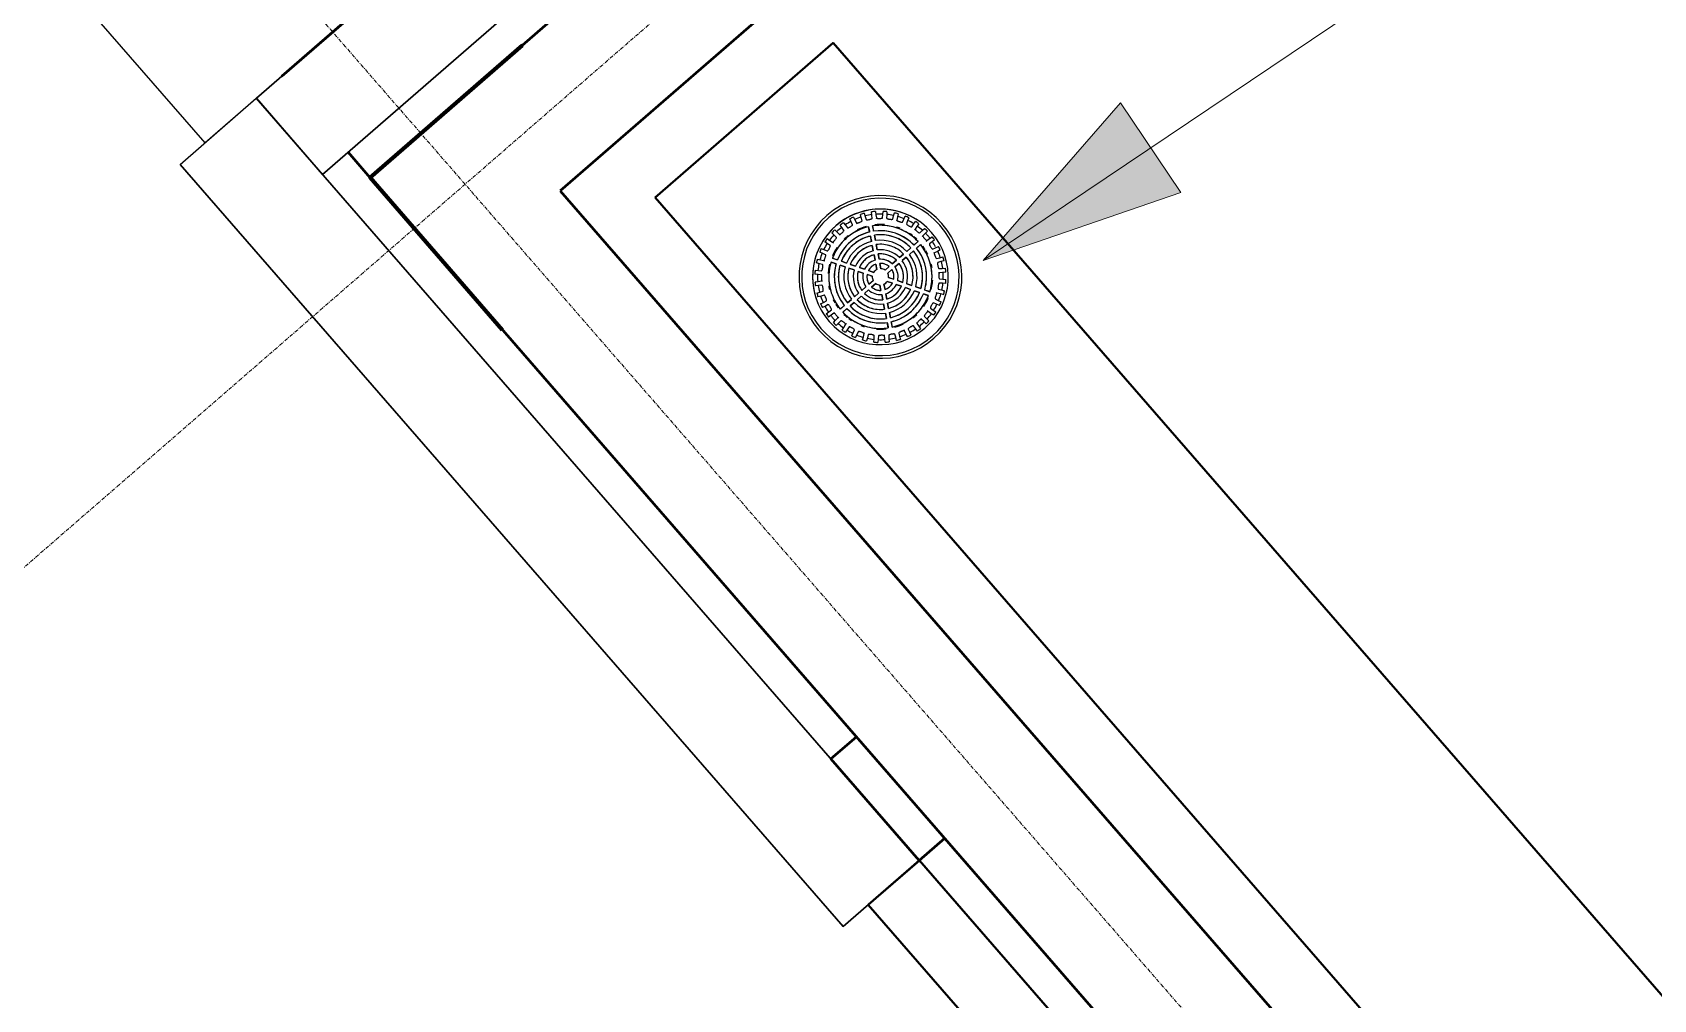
# Model space of a CAD drawing. Header units: millimetres. Extents: x -25371 to 2282244, y -90657 to 147824.
# Drawn here: x 306 to 2713, y -8933 to -7496 of the extents above; entities that cross this region are included whole.
import ezdxf

# ---------------------------------------------------------------- set-up
doc = ezdxf.new("R2010")
doc.units = ezdxf.units.MM
doc.linetypes.add('DPA_Grid _ Level 100', pattern=[10, 5.5, -1.6, 1.3, -1.6])
for name, color, linetype in [('000 - EXISTING_BUILDING_MAIN_COLOR_251', 7, 'Continuous'), ('000 - EXISTING_CANOPY_MAIN_COLOR_251', 7, 'Continuous'), ('000 - EXISTING_PRECAST_MAIN_COLOR_1', 7, 'Continuous')]:
    doc.layers.add(name, color=color, linetype=linetype)
for name, color, linetype, lineweight in [('A-FLOR-E', 7, 'Continuous', 35), ('A-GLAZ-CURT', 7, 'Continuous', 35), ('A-GLAZ-CWMG', 7, 'Continuous', 35), ('G-ANNO-TEXT', 7, 'Continuous', 9), ('P-PIPE', 7, 'Continuous', 35), ('S-COLS-E', 7, 'Continuous', 100), ('S-GRID', 7, 'Continuous', 9), ('WALL-E', 7, 'Continuous', 50)]:
    doc.layers.add(name, color=color, linetype=linetype, lineweight=lineweight)

# ---------------------------------------------------------------- blocks, each defined once
blk = doc.blocks.new('ø100 RD_ - ø100 RD_-V6-2510-01 ROOF LEVEL PLAN')
at = {"layer": '000 - EXISTING_BUILDING_MAIN_COLOR_251', "color": 7}
for p, q in [((-47.7, 73.6), (-46.9, 72.2)), ((-19.7, 85.5), (-19.4, 83.6)), ((-4.5, 87.6), (-4.5, 86)), ((25.7, 83.9), (25.3, 82.7)), ((-70, 52.9), (-68.9, 51.9)), ((-36.8, 57.7), (-40.9, 64.7)), ((-35.6, 67.8), (-31.6, 60.8)), ((-33.8, 52.5), (-29.8, 45.5)), ((-29.8, 45.5), (-33.8, 52.5)), ((-28.6, 55.5), (-24.5, 48.6)), ((-24.5, 48.6), (-28.6, 55.5)), ((24.5, 48.6), (28.6, 55.5)), ((26.1, 51.3), (24.5, 48.6)), ((28.6, 55.5), (26.6, 52.1)), ((33.8, 52.5), (29.8, 45.5)), ((29.8, 45.5), (33.8, 52.5)), ((31.6, 60.8), (35.6, 67.8)), ((40.9, 64.7), (36.8, 57.7)), ((52.9, 70), (51.9, 69)), ((-26.8, 40.3), (-22.7, 33.3)), ((-22.7, 33.3), (-26.8, 40.3)), ((-21.5, 43.3), (-17.5, 36.3)), ((-17.5, 36.3), (-21.5, 43.3)), ((-19.7, 28), (-15.6, 21)), ((-15.6, 21), (-19.7, 28)), ((-14.4, 31.1), (-10.4, 24)), ((-10.4, 24), (-14.4, 31.1)), ((14.4, 31.1), (10.4, 24)), ((10.4, 24), (14.4, 31.1)), ((19.7, 28), (15.6, 21)), ((15.6, 21), (19.7, 28)), ((21.5, 43.3), (17.5, 36.3)), ((17.5, 36.3), (21.5, 43.3)), ((26.8, 40.3), (22.7, 33.3)), ((22.7, 33.3), (26.8, 40.3)), ((73.6, 47.7), (72.2, 46.9)), ((-87.2, 4.9), (-85.8, 4.8)), ((-76.5, 3), (-68.4, 3)), ((-62.4, 3), (-54.3, 3)), ((-54.3, 3), (-62.4, 3)), ((-48.3, 3), (-40.2, 3)), ((-40.2, 3), (-48.3, 3)), ((-34.1, 3), (-26, 3)), ((-26, 3), (-34.1, 3)), ((-19.9, 3), (-11.7, 3)), ((-15.8, 3), (-19.9, 3)), ((-11.7, 3), (-15.2, 3)), ((-12.6, 15.7), (-10.5, 12.2)), ((-8.5, 8.6), (-12.6, 15.7)), ((-10.2, 11.6), (-8.5, 8.6)), ((-7.3, 18.8), (-3.2, 11.6)), ((-3.2, 11.6), (-7.3, 18.8)), ((7.3, 18.8), (3.2, 11.6)), ((3.2, 11.6), (7.3, 18.8)), ((12.6, 15.7), (8.5, 8.6)), ((8.5, 8.6), (12.6, 15.7)), ((19.9, 3), (11.7, 3)), ((11.7, 3), (19.9, 3)), ((34.1, 3), (26, 3)), ((26, 3), (34.1, 3)), ((48.3, 3), (40.2, 3)), ((40.2, 3), (48.3, 3)), ((62.4, 3), (54.3, 3)), ((54.3, 3), (62.4, 3)), ((68.4, 3), (76.5, 3)), ((85.5, 19.7), (83.6, 19.4)), ((87.6, 4.5), (85.9, 4.5)), ((-87.6, -4.5), (-85.9, -4.5)), ((-85.5, -19.7), (-83.6, -19.4)), ((-68.4, -3), (-76.5, -3)), ((-62.4, -3), (-54.3, -3)), ((-54.3, -3), (-62.4, -3)), ((-48.3, -3), (-40.2, -3)), ((-40.2, -3), (-48.3, -3)), ((-34.1, -3), (-26, -3)), ((-26, -3), (-34.1, -3)), ((-19.9, -3), (-11.7, -3)), ((-11.7, -3), (-19.9, -3)), ((-19.7, -28), (-15.6, -21)), ((-15.6, -21), (-19.7, -28)), ((-14.4, -31.1), (-10.4, -24)), ((-10.4, -24), (-14.4, -31.1)), ((-12.6, -15.7), (-8.5, -8.6)), ((-8.5, -8.6), (-12.6, -15.7)), ((-7.3, -18.8), (-3.2, -11.6)), ((-3.2, -11.6), (-7.3, -18.8)), ((7.3, -18.8), (3.2, -11.6)), ((3.2, -11.6), (4.8, -14.3)), ((5.3, -15.2), (7.3, -18.8)), ((10.5, -12.2), (8.5, -8.6)), ((8.5, -8.6), (12.6, -15.7)), ((14.4, -31.1), (10.4, -24)), ((10.4, -24), (14.4, -31.1)), ((12.6, -15.7), (11.1, -13.2)), ((19.9, -3), (11.7, -3)), ((11.7, -3), (19.9, -3)), ((19.7, -28), (15.6, -21)), ((15.6, -21), (19.7, -28)), ((34.1, -3), (26, -3)), ((26, -3), (34.1, -3)), ((48.3, -3), (40.2, -3)), ((40.2, -3), (48.3, -3)), ((62.4, -3), (54.3, -3)), ((54.3, -3), (62.4, -3)), ((76.5, -3), (68.4, -3)), ((87.2, -4.9), (85.8, -4.8)), ((-73.6, -47.7), (-72.2, -46.9)), ((-33.8, -52.5), (-29.8, -45.5)), ((-29.8, -45.5), (-33.8, -52.5)), ((-26.8, -40.3), (-22.7, -33.3)), ((-22.7, -33.3), (-26.8, -40.3)), ((-21.5, -43.3), (-17.5, -36.3)), ((-17.5, -36.3), (-21.5, -43.3)), ((21.5, -43.3), (17.5, -36.3)), ((17.5, -36.3), (21.5, -43.3)), ((26.8, -40.3), (22.7, -33.3)), ((22.7, -33.3), (26.8, -40.3)), ((33.8, -52.5), (29.8, -45.5)), ((29.8, -45.5), (33.8, -52.5)), ((83.9, -25.7), (82.6, -25.3)), ((-52.9, -70), (-51.9, -69)), ((-40.9, -64.7), (-36.8, -57.7)), ((-31.6, -60.8), (-35.6, -67.8)), ((-28.6, -55.5), (-24.5, -48.6)), ((-24.5, -48.6), (-28.6, -55.5)), ((28.6, -55.5), (24.5, -48.6)), ((24.5, -48.6), (28.6, -55.5)), ((35.6, -67.8), (31.6, -60.8)), ((36.8, -57.7), (40.9, -64.7)), ((70, -52.9), (69, -52)), ((-25.7, -83.9), (-25.2, -82.6)), ((4.5, -87.6), (4.5, -85.9)), ((19.7, -85.5), (19.3, -83.5)), ((47.7, -73.6), (46.9, -72.2))]:
    blk.add_line(p, q, dxfattribs=at)
at = {"layer": '000 - EXISTING_BUILDING_MAIN_COLOR_251', "color": 7, "flags": 128}
for points in [[(-10.7, 87.1), (-11.1, 91.9), (-11.4, 96.7)], [(-5.5, 97.2), (-5, 92.4), (-4.5, 87.6)], [(4.5, 87.6), (5, 92.4), (5.5, 97.2)], [(11.4, 96.7), (11.1, 91.9), (10.8, 87.1)], [(-52.8, 70), (-55.5, 74), (-58.2, 78)], [(-53.4, 81.4), (-50.6, 77.5), (-47.7, 73.6)], [(-39.9, 78.1), (-41.8, 82.5), (-43.8, 87)], [(-38.5, 89.5), (-36.3, 85.1), (-34.2, 80.8)], [(-25.7, 83.9), (-26.9, 88.6), (-28, 93.3)], [(-22.3, 94.8), (-21, 90.1), (-19.7, 85.5)], [(19.7, 85.5), (21, 90.1), (22.3, 94.8)], [(28, 93.3), (26.9, 88.6), (25.7, 83.9)], [(34.2, 80.8), (36.3, 85.1), (38.5, 89.5)], [(43.8, 87), (41.8, 82.6), (39.9, 78.2)], [(47.7, 73.6), (50.6, 77.5), (53.4, 81.4)], [(58.2, 78), (55.5, 74), (52.9, 70)], [(-73.6, 47.7), (-77.5, 50.6), (-81.4, 53.4)], [(-78, 58.2), (-74, 55.5), (-70, 52.9)], [(-64.2, 59.8), (-67.6, 63.3), (-70.9, 66.7)], [(-66.7, 70.9), (-63.3, 67.6), (-59.8, 64.2)], [(59.8, 64.2), (63.3, 67.6), (66.7, 70.9)], [(70.9, 66.7), (67.6, 63.3), (64.2, 59.8)], [(70, 52.8), (74, 55.5), (78, 58.2)], [(81.4, 53.4), (77.5, 50.6), (73.6, 47.7)], [(-93.3, 28), (-88.6, 26.9), (-83.9, 25.7)], [(-80.8, 34.2), (-85.1, 36.3), (-89.5, 38.5)], [(-87, 43.8), (-82.6, 41.8), (-78.2, 39.9)], [(78.1, 39.9), (82.5, 41.8), (87, 43.8)], [(89.5, 38.5), (85.1, 36.3), (80.8, 34.2)], [(83.9, 25.7), (88.6, 26.9), (93.3, 28)], [(-87.6, 4.5), (-92.4, 5), (-97.2, 5.5)], [(-96.7, 11.4), (-91.9, 11.1), (-87.1, 10.8)], [(-85.5, 19.7), (-90.1, 21), (-94.8, 22.3)], [(94.8, 22.3), (90.1, 21), (85.5, 19.7)], [(87.1, 10.7), (91.9, 11.1), (96.7, 11.4)], [(97.2, 5.5), (92.4, 5), (87.6, 4.5)], [(-97.2, -5.5), (-92.4, -5), (-87.6, -4.5)], [(-87.1, -10.7), (-91.9, -11.1), (-96.7, -11.4)], [(-94.8, -22.3), (-90.1, -21), (-85.5, -19.7)], [(85.5, -19.7), (90.1, -21), (94.8, -22.3)], [(96.7, -11.4), (91.9, -11.1), (87.1, -10.8)], [(87.6, -4.5), (92.4, -5), (97.2, -5.5)], [(-83.9, -25.7), (-88.6, -26.9), (-93.3, -28)], [(-89.5, -38.5), (-85.1, -36.3), (-80.8, -34.2)], [(-78.1, -39.9), (-82.5, -41.8), (-87, -43.8)], [(-81.4, -53.4), (-77.5, -50.6), (-73.6, -47.7)], [(73.6, -47.7), (77.5, -50.6), (81.4, -53.4)], [(87, -43.8), (82.6, -41.8), (78.2, -39.9)], [(80.8, -34.2), (85.1, -36.3), (89.5, -38.5)], [(93.3, -28), (88.6, -26.9), (83.9, -25.7)], [(-70, -52.8), (-74, -55.5), (-78, -58.2)], [(-70.9, -66.7), (-67.6, -63.3), (-64.2, -59.8)], [(-59.8, -64.2), (-63.3, -67.6), (-66.7, -70.9)], [(-58.2, -78), (-55.5, -74), (-52.9, -70)], [(52.8, -70), (55.5, -74), (58.2, -78)], [(66.7, -70.9), (63.3, -67.6), (59.8, -64.2)], [(64.2, -59.8), (67.6, -63.3), (70.9, -66.7)], [(78, -58.2), (74, -55.5), (70, -52.9)], [(-47.7, -73.6), (-50.6, -77.5), (-53.4, -81.4)], [(-43.8, -87), (-41.8, -82.6), (-39.9, -78.2)], [(-34.2, -80.8), (-36.3, -85.1), (-38.5, -89.5)], [(-28, -93.3), (-26.9, -88.6), (-25.7, -83.9)], [(-19.7, -85.5), (-21, -90.1), (-22.3, -94.8)], [(-11.4, -96.7), (-11.1, -91.9), (-10.8, -87.1)], [(-4.5, -87.6), (-5, -92.4), (-5.5, -97.2)], [(5.5, -97.2), (5, -92.4), (4.5, -87.6)], [(10.7, -87.1), (11.1, -91.9), (11.4, -96.7)], [(22.3, -94.8), (21, -90.1), (19.7, -85.5)], [(25.7, -83.9), (26.9, -88.6), (28, -93.3)], [(38.5, -89.5), (36.3, -85.1), (34.2, -80.8)], [(39.9, -78.1), (41.8, -82.5), (43.8, -87)], [(53.4, -81.4), (50.6, -77.5), (47.7, -73.6)]]:
    blk.add_lwpolyline(points, dxfattribs=at)
at = {"layer": '000 - EXISTING_BUILDING_MAIN_COLOR_251', "color": 7}
for radius, start, end in [(120.9, 360, 180), (116.9, 360, 180), (100.7, 360, 180), (100.7, 0, 143.3695), (97.4, 93.2617, 96.7383), (97.4, 83.2617, 86.7383), (93.3, 126.8593, 133.1404), (97.4, 123.2617, 126.7383), (93.3, 116.8593, 123.1404), (97.4, 113.2617, 116.7383), (93.3, 106.8593, 113.1404), (76.6, 62.2683, 117.7317), (76.6, 99.2439, 117.7317), (97.4, 103.2617, 106.7383), (93.3, 96.8593, 103.1404), (76.6, 80.7561, 99.2348), (93.3, 86.8593, 93.1404), (93.3, 76.8593, 83.1404), (76.6, 62.2683, 80.748), (97.4, 73.2617, 76.7383), (93.3, 66.8593, 73.1404), (97.4, 63.2617, 66.7383), (93.3, 56.8593, 63.1404), (97.4, 53.2617, 56.7383), (93.3, 46.8593, 53.1404), (100.7, 144, 180), (93.3, 146.8593, 153.1404), (97.4, 143.2617, 146.7383), (76.6, 122.2683, 177.7317), (93.3, 136.8593, 143.1404), (76.6, 140.7561, 159.2342), (97.4, 133.2617, 136.7383), (68.5, 122.5353, 177.4647), (62.5, 122.7809, 177.2191), (76.6, 122.2683, 140.7482), (68.5, 122.5353, 144.5071), (62.5, 122.7809, 133.6575), (68.5, 84.5071, 117.4647), (68.5, 62.5353, 117.4647), (62.5, 62.7809, 117.2191), (62.5, 106.3315, 117.2191), (54.4, 63.1932, 116.8068), (54.4, 63.1932, 116.8068), (48.4, 63.5929, 116.4071), (62.5, 95.4438, 106.3193), (48.4, 90.0043, 103.2036), (62.5, 84.5562, 95.4329), (48.4, 76.8016, 90), (62.5, 73.6685, 84.5449), (68.5, 62.5353, 84.4342), (62.5, 63.2024, 73.6576), (62.5, 46.3315, 57.2191), (62.5, 2.7809, 57.2191), (68.5, 13.5567, 57.4647), (68.5, 2.5353, 57.4647), (76.6, 39.2439, 57.7317), (76.6, 2.2683, 57.7317), (76.6, 20.7561, 39.2359), (97.4, 43.2617, 46.7383), (93.3, 36.8593, 43.1404), (97.4, 33.2617, 36.7383), (93.3, 26.8593, 33.1404), (97.4, 163.2617, 166.7383), (97.4, 153.2617, 156.7383), (93.3, 156.8593, 163.1404), (76.6, 159.2439, 177.7317), (68.5, 145.4479, 177.4647), (62.5, 155.4438, 166.3195), (62.5, 144.5562, 155.4313), (54.4, 123.1932, 176.8068), (54.4, 123.1932, 176.8068), (62.5, 133.6685, 144.5442), (48.4, 123.5929, 176.4071), (48.4, 150.0052, 163.2036), (48.4, 136.8015, 150), (40.3, 124.3127, 175.6873), (48.4, 123.5929, 136.7964), (40.3, 124.3127, 149.9988), (34.2, 125.0756, 174.9244), (34.2, 125.0756, 137.5132), (48.4, 103.2081, 116.4071), (40.3, 64.3127, 115.6873), (40.3, 64.3127, 115.6873), (34.2, 65.0756, 114.9244), (34.2, 102.4622, 114.9244), (26.2, 66.6436, 113.3564), (26.2, 66.6436, 113.3564), (34.2, 90, 102.4352), (34.2, 77.5378, 89.9745), (34.2, 65.0756, 75.6244), (48.4, 63.5929, 76.7964), (34.2, 42.4622, 54.9244), (34.2, 5.0756, 54.9244), (40.3, 4.3127, 55.6873), (40.3, 4.3127, 55.6873), (48.4, 43.2086, 56.4071), (48.4, 3.5929, 56.4071), (54.4, 3.1932, 56.8068), (54.4, 3.1932, 56.8068), (48.4, 30.0049, 43.2036), (48.4, 16.8012, 30), (62.5, 35.4438, 46.3206), (62.5, 24.5562, 35.4315), (62.5, 13.6685, 24.5428), (76.6, 2.2683, 20.7458), (93.3, 16.9927, 23.1404), (97.4, 23.2617, 26.7383), (97.4, 13.2617, 16.7383), (97.4, 173.2617, 176.7383), (93.3, 176.859, 180), (93.3, 166.8593, 173.1404), (62.5, 166.3315, 177.2191), (48.4, 163.2089, 176.4071), (40.3, 150, 175.6873), (34.2, 162.4622, 174.9244), (34.2, 151.991, 162.4377), (34.2, 137.5378, 149.9724), (26.2, 126.6436, 173.3564), (26.2, 126.6436, 173.3564), (20.1, 128.6501, 171.3499), (20.1, 157.1166, 171.3499), (20.1, 142.8834, 157.1159), (20.1, 128.6501, 142.8826), (12.1, 134.517, 165.483), (12.1, 134.517, 165.483), (20.1, 68.6501, 111.3499), (20.1, 98.6729, 111.3499), (12.1, 74.517, 105.483), (12.1, 74.517, 105.483), (20.1, 82.8834, 97.1159), (20.1, 68.6501, 82.8826), (12.1, 14.517, 45.483), (12.1, 14.517, 45.483), (20.1, 37.1166, 51.3499), (20.1, 8.6501, 51.3499), (26.2, 8.2599, 53.3564), (26.2, 6.6436, 53.3564), (20.1, 22.8834, 37.1158), (20.1, 8.6501, 22.8826), (34.2, 30, 42.4374), (34.2, 19.0524, 29.9708), (34.2, 5.0756, 17.5104), (48.4, 3.5929, 16.7964), (62.5, 2.7809, 13.655), (68.5, 2.8001, 13.5212), (93.3, 6.8593, 13.1404), (93.3, 360, 3.1407), (97.4, 3.2617, 6.7383), (120.9, 180, 360), (116.9, 180, 0), (100.7, 180, 0), (100.7, 180, 360), (97.4, 183.2617, 186.7383), (97.4, 193.2617, 196.7383), (93.3, 180, 183.1407), (93.3, 186.8593, 193.1404), (76.6, 182.2683, 200.7458), (76.6, 182.2683, 237.7317), (68.5, 182.5353, 215.4929), (68.5, 182.5353, 237.4647), (62.5, 182.7809, 193.655), (62.5, 182.7809, 237.2191), (62.5, 193.6685, 204.5428), (54.4, 183.1932, 236.8068), (54.4, 183.1932, 236.8068), (48.4, 183.5929, 196.7964), (48.4, 183.5929, 236.4071), (48.4, 196.8012, 210), (40.3, 184.3127, 235.6873), (40.3, 184.3127, 235.6873), (34.2, 185.0756, 197.5104), (34.2, 185.0756, 234.9244), (34.2, 197.5378, 209.9708), (34.2, 210, 222.4374), (26.2, 186.6436, 233.3564), (26.2, 186.6436, 233.3564), (34.2, 222.4622, 234.9244), (20.1, 188.6501, 202.8826), (20.1, 188.6501, 231.3499), (20.1, 202.8834, 217.1158), (20.1, 217.1166, 231.3499), (12.1, 194.517, 225.483), (12.1, 194.517, 225.483), (26.2, 246.6436, 293.3564), (26.2, 246.6436, 293.3564), (20.1, 248.6501, 262.8826), (20.1, 248.6501, 291.3499), (12.1, 254.517, 275.161), (12.1, 254.517, 285.483), (20.1, 262.8834, 277.1159), (20.1, 277.1166, 291.3499), (12.1, 314.517, 345.483), (12.1, 314.517, 345.483), (20.1, 308.6501, 351.3499), (20.1, 308.6501, 322.8826), (26.2, 306.6436, 353.3564), (26.2, 306.6436, 353.3564), (20.1, 322.8834, 337.1159), (20.1, 337.1166, 351.126), (34.2, 305.0756, 354.9244), (34.2, 306.0281, 317.5132), (40.3, 304.3127, 355.6873), (40.3, 304.3127, 355.6873), (34.2, 317.5378, 329.9724), (48.4, 303.5929, 356.4071), (34.2, 330, 342.4377), (54.4, 303.1932, 356.8068), (54.4, 303.1932, 356.8068), (34.2, 342.4622, 354.9244), (62.5, 302.7809, 357.2191), (68.5, 302.5353, 357.4647), (76.6, 302.2683, 357.7317), (48.4, 330.0052, 343.2036), (48.4, 343.2089, 356.4071), (68.5, 313.5212, 357.4647), (62.5, 335.4438, 346.3195), (62.5, 346.3315, 356.6214), (76.6, 339.2439, 357.7317), (93.3, 347.6773, 353.1404), (93.3, 356.859, 360), (97.4, 343.2617, 346.7383), (97.4, 353.2617, 356.7383), (97.4, 203.2617, 206.7383), (93.3, 196.8593, 203.1404), (93.3, 206.8593, 213.1404), (76.6, 200.7561, 219.2359), (62.5, 204.5562, 214.7855), (68.5, 216.0744, 237.4647), (62.5, 215.4438, 226.3206), (62.5, 226.3315, 237.2191), (48.4, 210.5271, 223.2036), (48.4, 223.2086, 236.4071), (48.4, 243.5929, 256.7964), (48.4, 243.5929, 296.4071), (40.3, 244.3127, 295.6873), (40.3, 244.3127, 295.6873), (34.2, 245.0756, 257.5144), (34.2, 245.0756, 294.9244), (48.4, 256.8016, 270), (34.2, 257.5378, 269.9745), (34.2, 270, 282.4352), (48.4, 270.0043, 283.2036), (34.2, 282.4622, 294.9244), (48.4, 283.2081, 296.4071), (48.4, 303.5929, 316.7964), (62.5, 302.7809, 313.6575), (48.4, 316.8015, 330), (62.5, 313.6685, 324.5442), (62.5, 324.5562, 335.4313), (76.6, 320.7561, 339.2342), (93.3, 326.8593, 333.1404), (93.3, 336.8593, 343.1404), (97.4, 333.2617, 336.7383), (97.4, 213.2617, 216.7383), (93.3, 216.8593, 223.1404), (97.4, 223.2617, 226.7383), (93.3, 226.8593, 233.1404), (76.6, 219.2439, 237.7317), (76.6, 242.2683, 260.748), (76.6, 242.2683, 297.7317), (68.5, 242.5353, 275.2013), (68.5, 242.5353, 297.4647), (62.5, 242.7809, 253.6576), (62.5, 242.7809, 297.2191), (54.4, 243.1932, 296.8068), (54.4, 243.1932, 296.8068), (62.5, 253.6685, 264.5449), (62.5, 264.5562, 275.4329), (62.5, 275.4438, 286.3193), (68.5, 275.4929, 297.4647), (76.6, 279.2439, 297.7317), (62.5, 286.3315, 297.2191), (68.5, 302.5353, 312.5478), (76.6, 302.2683, 320.7482), (93.3, 306.8593, 313.1404), (97.4, 313.2617, 316.7383), (93.3, 316.8593, 323.1404), (97.4, 323.2617, 326.7383), (97.4, 233.2617, 236.7383), (93.3, 236.8593, 243.1404), (97.4, 243.2617, 246.7383), (93.3, 246.8593, 253.1404), (97.4, 253.2617, 256.7383), (93.3, 256.8593, 263.1404), (76.6, 260.7561, 279.2348), (93.3, 266.8593, 273.1404), (93.3, 276.8593, 283.1404), (97.4, 283.2617, 286.7383), (93.3, 286.8593, 293.1404), (97.4, 293.2617, 296.7383), (93.3, 296.8593, 303.1404), (97.4, 303.2617, 306.7383), (97.4, 263.2617, 266.7383), (97.4, 273.2617, 276.7383)]:
    blk.add_arc((0, 0), radius, start, end, dxfattribs=at)
for points, knots in [([(-47.7, 73.6), (-47.7, 73.5), (-47.4, 73.4), (-46.6, 73.6), (-45.5, 74), (-44.1, 74.7), (-42.7, 75.5), (-41.3, 76.5), (-40, 77.5), (-39.8, 78), (-39.9, 78.1)], [0, 0, 0, 0, 0.111111, 0.222222, 0.333333, 0.444444, 0.555556, 0.666667, 0.833333, 1, 1, 1, 1]), ([(-33.9, 80.6), (-33.7, 80.6), (-33.1, 80.6), (-31.9, 80.8), (-30.5, 81.2), (-29, 81.8), (-27.3, 82.5), (-26, 83.3), (-25.7, 83.7), (-25.7, 83.9)], [0.1111111, 0.1111111, 0.1111111, 0.1111111, 0.2222222, 0.3333333, 0.4444444, 0.5555556, 0.6666667, 0.8333333, 1, 1, 1, 1]), ([(-19.8, 75.2), (-21.5, 74.8), (-26, 73.5), (-30.3, 71.7), (-33, 70.4)], [0.58193651, 0.58193651, 0.58193651, 0.58193651, 0.60294118, 0.63953992, 0.63953992, 0.63953992, 0.63953992]), ([(-19.7, 85.5), (-19.7, 85.4), (-19.4, 85.2), (-18.6, 85.1), (-17.4, 85.1), (-15.9, 85.3), (-14.3, 85.6), (-12.6, 86), (-11.1, 86.5), (-10.7, 86.9), (-10.7, 87.1)], [0, 0, 0, 0, 0.111111, 0.222222, 0.333333, 0.444444, 0.555556, 0.666667, 0.833333, 1, 1, 1, 1]), ([(-4.5, 87.6), (-4.5, 87.5), (-4.4, 87.3), (-3.6, 87), (-2.4, 86.9), (-0.9, 86.8), (0.8, 86.8), (2.5, 86.9), (4.1, 87.1), (4.5, 87.4), (4.5, 87.6)], [0, 0, 0, 0, 0.111111, 0.222222, 0.333333, 0.444444, 0.555556, 0.666667, 0.833333, 1, 1, 1, 1]), ([(10.8, 87.1), (10.7, 87), (10.9, 86.7), (11.6, 86.3), (12.8, 86), (14.2, 85.6), (15.8, 85.3), (17.6, 85.1), (19.1, 85.1), (19.6, 85.3), (19.7, 85.5)], [0, 0, 0, 0, 0.111111, 0.222222, 0.333333, 0.444444, 0.555556, 0.666667, 0.833333, 1, 1, 1, 1]), ([(25.7, 83.9), (25.7, 83.8), (25.8, 83.5), (26.4, 83), (27.5, 82.4), (28.9, 81.8), (30.4, 81.3), (32.1, 80.8), (33.6, 80.5), (34.1, 80.6), (34.2, 80.8)], [0, 0, 0, 0, 0.111111, 0.222222, 0.333333, 0.444444, 0.555556, 0.666667, 0.833333, 1, 1, 1, 1]), ([(39.9, 78.2), (39.8, 78.1), (39.9, 77.8), (40.4, 77.2), (41.4, 76.4), (42.6, 75.6), (44, 74.8), (45.6, 74), (47.1, 73.4), (47.6, 73.5), (47.7, 73.6)], [0, 0, 0, 0, 0.111111, 0.222222, 0.333333, 0.444444, 0.555556, 0.666667, 0.833333, 1, 1, 1, 1]), ([(-70, 52.9), (-70, 52.8), (-69.7, 52.8), (-69, 53.2), (-68.1, 54), (-67, 55.1), (-66, 56.4), (-64.9, 57.8), (-64.1, 59.1), (-64.1, 59.7), (-64.2, 59.8)], [0, 0, 0, 0, 0.111111, 0.222222, 0.333333, 0.444444, 0.555556, 0.666667, 0.833333, 1, 1, 1, 1]), ([(-59.8, 64.2), (-59.7, 64.1), (-59.5, 64.1), (-58.7, 64.4), (-57.6, 65), (-56.4, 65.9), (-55.2, 67), (-53.9, 68.2), (-52.9, 69.4), (-52.7, 69.9), (-52.8, 70)], [0, 0, 0, 0, 0.111111, 0.222222, 0.333333, 0.444444, 0.555556, 0.666667, 0.833333, 1, 1, 1, 1]), ([(-44.5, 63.8), (-47.2, 61.9), (-51, 58.9), (-54.4, 55.7), (-55.3, 54.7)], [0.69366574, 0.69366574, 0.69366574, 0.69366574, 0.73529412, 0.75171044, 0.75171044, 0.75171044, 0.75171044]), ([(52.9, 70), (52.8, 70), (52.8, 69.7), (53.2, 69), (54, 68.1), (55.1, 67), (56.4, 66), (57.8, 64.9), (59.1, 64.1), (59.7, 64.1), (59.8, 64.2)], [0, 0, 0, 0, 0.111111, 0.222222, 0.333333, 0.444444, 0.555556, 0.666667, 0.833333, 1, 1, 1, 1]), ([(64.2, 59.8), (64.1, 59.7), (64.1, 59.5), (64.4, 58.7), (65, 57.6), (65.9, 56.4), (67, 55.2), (68.2, 53.9), (69.4, 52.9), (69.9, 52.7), (70, 52.8)], [0, 0, 0, 0, 0.111111, 0.222222, 0.333333, 0.444444, 0.555556, 0.666667, 0.833333, 1, 1, 1, 1]), ([(-83.9, 25.7), (-83.8, 25.7), (-83.5, 25.8), (-83, 26.4), (-82.4, 27.5), (-81.8, 28.9), (-81.3, 30.4), (-80.8, 32.1), (-80.5, 33.6), (-80.6, 34.1), (-80.8, 34.2)], [0, 0, 0, 0, 0.111111, 0.222222, 0.333333, 0.444444, 0.555556, 0.666667, 0.833333, 1, 1, 1, 1]), ([(-78.2, 39.9), (-78.1, 39.8), (-77.8, 39.9), (-77.2, 40.4), (-76.4, 41.4), (-75.6, 42.6), (-74.8, 44), (-74, 45.6), (-73.4, 47.1), (-73.5, 47.6), (-73.6, 47.7)], [0, 0, 0, 0, 0.111111, 0.222222, 0.333333, 0.444444, 0.555556, 0.666667, 0.833333, 1, 1, 1, 1]), ([(73.6, 47.7), (73.5, 47.7), (73.4, 47.4), (73.6, 46.6), (74, 45.5), (74.7, 44.1), (75.5, 42.7), (76.5, 41.3), (77.5, 40), (78, 39.8), (78.1, 39.9)], [0, 0, 0, 0, 0.111111, 0.222222, 0.333333, 0.444444, 0.555556, 0.666667, 0.833333, 1, 1, 1, 1]), ([(80.6, 33.9), (80.6, 33.7), (80.6, 33.1), (80.8, 31.9), (81.2, 30.5), (81.8, 29), (82.5, 27.3), (83.3, 26), (83.7, 25.7), (83.9, 25.7)], [0.1111111, 0.1111111, 0.1111111, 0.1111111, 0.2222222, 0.3333333, 0.4444444, 0.5555556, 0.6666667, 0.8333333, 1, 1, 1, 1]), ([(-86.8, 0), (-86.8, 0.7), (-86.8, 2), (-87, 3.5), (-87.3, 4.3), (-87.5, 4.5), (-87.6, 4.5)], [0, 0, 0, 0, 0.285714, 0.571429, 0.785714, 1, 1, 1, 1]), ([(-87.1, 10.8), (-87, 10.7), (-86.7, 10.9), (-86.3, 11.6), (-86, 12.8), (-85.6, 14.2), (-85.3, 15.8), (-85.1, 17.6), (-85.1, 19.1), (-85.3, 19.6), (-85.5, 19.7)], [0, 0, 0, 0, 0.111111, 0.222222, 0.333333, 0.444444, 0.555556, 0.666667, 0.833333, 1, 1, 1, 1]), ([(85.5, 19.7), (85.4, 19.7), (85.2, 19.4), (85.1, 18.6), (85.1, 17.4), (85.3, 15.9), (85.6, 14.3), (86, 12.6), (86.5, 11.1), (86.9, 10.7), (87.1, 10.7)], [0, 0, 0, 0, 0.111111, 0.222222, 0.333333, 0.444444, 0.555556, 0.666667, 0.833333, 1, 1, 1, 1]), ([(87.6, 4.5), (87.6, 4.5), (87.4, 4.5), (87.2, 4), (86.9, 3.1), (86.8, 1.5), (86.8, 0.5), (86.8, 0)], [0, 0, 0, 0, 0.142857, 0.285714, 0.571429, 0.785714, 1, 1, 1, 1]), ([(-87.6, -4.5), (-87.6, -4.5), (-87.4, -4.5), (-87.2, -4), (-86.9, -3.1), (-86.8, -1.5), (-86.8, -0.5), (-86.8, 0)], [0, 0, 0, 0, 0.142857, 0.285714, 0.571429, 0.785714, 1, 1, 1, 1]), ([(-85.5, -19.7), (-85.4, -19.7), (-85.2, -19.4), (-85.1, -18.6), (-85.1, -17.4), (-85.3, -15.9), (-85.6, -14.3), (-86, -12.6), (-86.5, -11.1), (-86.9, -10.7), (-87.1, -10.7)], [0, 0, 0, 0, 0.111111, 0.222222, 0.333333, 0.444444, 0.555556, 0.666667, 0.833333, 1, 1, 1, 1]), ([(87.1, -10.8), (87, -10.7), (86.7, -10.9), (86.3, -11.6), (86, -12.8), (85.6, -14.2), (85.3, -15.8), (85.1, -17.6), (85.1, -19.1), (85.3, -19.6), (85.5, -19.7)], [0, 0, 0, 0, 0.111111, 0.222222, 0.333333, 0.444444, 0.555556, 0.666667, 0.833333, 1, 1, 1, 1]), ([(86.8, 0), (86.8, -0.7), (86.8, -2), (87, -3.5), (87.3, -4.3), (87.5, -4.5), (87.6, -4.5)], [0, 0, 0, 0, 0.285714, 0.571429, 0.785714, 1, 1, 1, 1]), ([(-80.6, -33.9), (-80.6, -33.7), (-80.6, -33.1), (-80.8, -31.9), (-81.2, -30.5), (-81.8, -29), (-82.5, -27.3), (-83.3, -26), (-83.7, -25.7), (-83.9, -25.7)], [0.1111111, 0.1111111, 0.1111111, 0.1111111, 0.2222222, 0.3333333, 0.4444444, 0.5555556, 0.6666667, 0.8333333, 1, 1, 1, 1]), ([(-73.6, -47.7), (-73.5, -47.7), (-73.4, -47.4), (-73.6, -46.6), (-74, -45.5), (-74.7, -44.1), (-75.5, -42.7), (-76.5, -41.3), (-77.5, -40), (-78, -39.8), (-78.1, -39.9)], [0, 0, 0, 0, 0.111111, 0.222222, 0.333333, 0.444444, 0.555556, 0.666667, 0.833333, 1, 1, 1, 1]), ([(78.2, -39.9), (78.1, -39.8), (77.8, -39.9), (77.2, -40.4), (76.4, -41.4), (75.6, -42.6), (74.8, -44), (74, -45.6), (73.4, -47.1), (73.5, -47.6), (73.6, -47.7)], [0, 0, 0, 0, 0.111111, 0.222222, 0.333333, 0.444444, 0.555556, 0.666667, 0.833333, 1, 1, 1, 1]), ([(83.9, -25.7), (83.8, -25.7), (83.5, -25.8), (83, -26.4), (82.4, -27.5), (81.8, -28.9), (81.3, -30.4), (80.8, -32.1), (80.5, -33.6), (80.6, -34.1), (80.8, -34.2)], [0, 0, 0, 0, 0.111111, 0.222222, 0.333333, 0.444444, 0.555556, 0.666667, 0.833333, 1, 1, 1, 1]), ([(-64.2, -59.8), (-64.1, -59.7), (-64.1, -59.5), (-64.4, -58.7), (-65, -57.6), (-65.9, -56.4), (-67, -55.2), (-68.2, -53.9), (-69.4, -52.9), (-69.9, -52.7), (-70, -52.8)], [0, 0, 0, 0, 0.111111, 0.222222, 0.333333, 0.444444, 0.555556, 0.666667, 0.833333, 1, 1, 1, 1]), ([(-52.9, -70), (-52.8, -70), (-52.8, -69.7), (-53.2, -69), (-54, -68.1), (-55.1, -67), (-56.4, -66), (-57.8, -64.9), (-59.1, -64.1), (-59.7, -64.1), (-59.8, -64.2)], [0, 0, 0, 0, 0.111111, 0.222222, 0.333333, 0.444444, 0.555556, 0.666667, 0.833333, 1, 1, 1, 1]), ([(19.8, -75.2), (21.5, -74.8), (26, -73.5), (30.3, -71.7), (33, -70.4)], [0.58193651, 0.58193651, 0.58193651, 0.58193651, 0.60294118, 0.63953992, 0.63953992, 0.63953992, 0.63953992]), ([(44.5, -63.8), (47.2, -61.9), (51, -58.9), (54.4, -55.7), (55.3, -54.7)], [0.69366574, 0.69366574, 0.69366574, 0.69366574, 0.73529412, 0.75171044, 0.75171044, 0.75171044, 0.75171044]), ([(59.8, -64.2), (59.7, -64.1), (59.5, -64.1), (58.7, -64.4), (57.6, -65), (56.4, -65.9), (55.2, -67), (53.9, -68.2), (52.9, -69.4), (52.7, -69.9), (52.8, -70)], [0, 0, 0, 0, 0.111111, 0.222222, 0.333333, 0.444444, 0.555556, 0.666667, 0.833333, 1, 1, 1, 1]), ([(70, -52.9), (70, -52.8), (69.7, -52.8), (69, -53.2), (68.1, -54), (67, -55.1), (66, -56.4), (64.9, -57.8), (64.1, -59.1), (64.1, -59.7), (64.2, -59.8)], [0, 0, 0, 0, 0.111111, 0.222222, 0.333333, 0.444444, 0.555556, 0.666667, 0.833333, 1, 1, 1, 1]), ([(-39.9, -78.2), (-39.8, -78.1), (-39.9, -77.8), (-40.4, -77.2), (-41.4, -76.4), (-42.6, -75.6), (-44, -74.8), (-45.6, -74), (-47.1, -73.4), (-47.6, -73.5), (-47.7, -73.6)], [0, 0, 0, 0, 0.111111, 0.222222, 0.333333, 0.444444, 0.555556, 0.666667, 0.833333, 1, 1, 1, 1]), ([(-25.7, -83.9), (-25.7, -83.8), (-25.8, -83.5), (-26.4, -83), (-27.5, -82.4), (-28.9, -81.8), (-30.4, -81.3), (-32.1, -80.8), (-33.6, -80.5), (-34.1, -80.6), (-34.2, -80.8)], [0, 0, 0, 0, 0.111111, 0.222222, 0.333333, 0.444444, 0.555556, 0.666667, 0.833333, 1, 1, 1, 1]), ([(-10.8, -87.1), (-10.7, -87), (-10.9, -86.7), (-11.6, -86.3), (-12.8, -86), (-14.2, -85.6), (-15.8, -85.3), (-17.6, -85.1), (-19.1, -85.1), (-19.6, -85.3), (-19.7, -85.5)], [0, 0, 0, 0, 0.111111, 0.222222, 0.333333, 0.444444, 0.555556, 0.666667, 0.833333, 1, 1, 1, 1]), ([(4.5, -87.6), (4.5, -87.5), (4.4, -87.3), (3.6, -87), (2.4, -86.9), (0.9, -86.8), (-0.8, -86.8), (-2.5, -86.9), (-4.1, -87.1), (-4.5, -87.4), (-4.5, -87.6)], [0, 0, 0, 0, 0.111111, 0.222222, 0.333333, 0.444444, 0.555556, 0.666667, 0.833333, 1, 1, 1, 1]), ([(19.7, -85.5), (19.7, -85.4), (19.4, -85.2), (18.6, -85.1), (17.4, -85.1), (15.9, -85.3), (14.3, -85.6), (12.6, -86), (11.1, -86.5), (10.7, -86.9), (10.7, -87.1)], [0, 0, 0, 0, 0.111111, 0.222222, 0.333333, 0.444444, 0.555556, 0.666667, 0.833333, 1, 1, 1, 1]), ([(33.9, -80.6), (33.7, -80.6), (33.1, -80.6), (31.9, -80.8), (30.5, -81.2), (29, -81.8), (27.3, -82.5), (26, -83.3), (25.7, -83.7), (25.7, -83.9)], [0.1111111, 0.1111111, 0.1111111, 0.1111111, 0.2222222, 0.3333333, 0.4444444, 0.5555556, 0.6666667, 0.8333333, 1, 1, 1, 1]), ([(47.7, -73.6), (47.7, -73.5), (47.4, -73.4), (46.6, -73.6), (45.5, -74), (44.1, -74.7), (42.7, -75.5), (41.3, -76.5), (40, -77.5), (39.8, -78), (39.9, -78.1)], [0, 0, 0, 0, 0.111111, 0.222222, 0.333333, 0.444444, 0.555556, 0.666667, 0.833333, 1, 1, 1, 1])]:
    blk.add_open_spline(points, degree=3, knots=knots, dxfattribs=at)
for points in [[(3.8, 77.7), (1.3, 77.8), (-1.3, 77.8), (-3.8, 77.7)], [(33, 70.4), (28.8, 72.4), (24.3, 74), (19.8, 75.2)], [(-40.9, 64.7), (-40.2, 63.6), (-38.9, 61.3), (-37.5, 58.9), (-36.8, 57.7)], [(-31.6, 60.8), (-32.3, 61.9), (-33.6, 64.3), (-35, 66.6), (-35.6, 67.8)], [(35.6, 67.8), (35, 66.6), (33.6, 64.3), (32.3, 61.9), (31.6, 60.8)], [(36.8, 57.7), (37.5, 58.9), (38.9, 61.3), (40.2, 63.6), (40.9, 64.7)], [(55.3, 54.7), (52, 58.1), (48.3, 61.1), (44.5, 63.8)], [(-66.6, 40.1), (-67.6, 38.6), (-68.5, 37), (-69.3, 35.4)], [(69.3, 35.4), (68.5, 37), (67.6, 38.6), (66.6, 40.1)], [(-76.7, 13), (-77.1, 10.9), (-77.3, 8.7), (-77.5, 6.6)], [(-68.4, 3), (-69.8, 3), (-72.5, 3), (-75.2, 3), (-76.5, 3)], [(-75, 20.6), (-75.5, 18.9), (-75.9, 17.1), (-76.3, 15.3)], [(76.5, 3), (75.2, 3), (72.5, 3), (69.8, 3), (68.4, 3)], [(76.3, 15.3), (75.9, 17.1), (75.5, 18.9), (75, 20.6)], [(77.5, 6.9), (77.3, 8.9), (77.1, 10.9), (76.7, 12.8)], [(-77.5, -6.6), (-77.3, -8.7), (-77.1, -10.9), (-76.7, -13)], [(-76.5, -3), (-75.2, -3), (-72.5, -3), (-69.8, -3), (-68.4, -3)], [(-76.3, -15.3), (-75.9, -17.1), (-75.5, -18.9), (-75, -20.6)], [(68.4, -3), (69.8, -3), (72.5, -3), (75.2, -3), (76.5, -3)], [(75, -20.6), (75.5, -18.9), (75.9, -17.1), (76.3, -15.3)], [(76.7, -13), (77.1, -10.9), (77.3, -8.7), (77.5, -6.6)], [(-69.3, -35.4), (-68.5, -37), (-67.6, -38.6), (-66.6, -40.1)], [(66.6, -40.1), (67.6, -38.6), (68.5, -37), (69.3, -35.4)], [(-55.3, -54.7), (-52, -58.1), (-48.3, -61.1), (-44.5, -63.8)], [(-38.9, -61.2), (-39.5, -62.4), (-40.2, -63.6), (-40.9, -64.7)], [(-36.8, -57.7), (-37.4, -58.8), (-38, -59.8), (-38.6, -60.8)], [(-35.6, -67.8), (-35.1, -66.8), (-34.5, -65.8), (-33.9, -64.8)], [(-33.6, -64.3), (-32.9, -63.1), (-32.3, -61.9), (-31.6, -60.8)], [(-33, -70.4), (-28.8, -72.4), (-24.3, -74), (-19.8, -75.2)], [(31.6, -60.8), (32.3, -61.9), (33.6, -64.3), (35, -66.6), (35.6, -67.8)], [(40.9, -64.7), (40.2, -63.6), (38.9, -61.3), (37.5, -58.9), (36.8, -57.7)], [(-3.8, -77.7), (-1.3, -77.8), (1.3, -77.8), (3.8, -77.7)]]:
    blk.add_open_spline(points, degree=3, dxfattribs=at)
blk = doc.blocks.new('System Panel - DPA-AR_Facade_Solid Panel 150mm-5545826-2510-01 ROOF LEVEL PLAN')
at = {"layer": '000 - EXISTING_PRECAST_MAIN_COLOR_1', "color": 7}
for p, q in [((-750, 200), (750, 200)), ((750, 200), (-750, 200)), ((-750, 50), (-750, 200)), ((-750, 200), (-750, 50)), ((750, 200), (750, 50)), ((750, 200), (750, 50)), ((-750, 50), (750, 50)), ((750, 50), (-750, 50))]:
    blk.add_line(p, q, dxfattribs=at)
blk = doc.blocks.new('DPA_CP_Entrance Canopy Lower - Depth 4200-V32-2510-01 ROOF LEVEL PLAN')
at = {"layer": '000 - EXISTING_CANOPY_MAIN_COLOR_251', "color": 7}
for p, q in [((562.4, -7660), (-421.7, -6527.9)), ((819, -7436.9), (751.1, -7496)), ((772.8, -7477.1), (562.4, -7660)), ((751.1, -7496), (713.3, -7528.8))]:
    blk.add_line(p, q, dxfattribs=at)
blk = doc.blocks.new('Rectangular Mullion - 45 x 100mm-5599497-2510-01 ROOF LEVEL PLAN')
at = {"layer": 'A-GLAZ-CWMG', "color": 7}
for p, q in [((0, 0), (-45, 0)), ((-45, 0), (0, 0)), ((0, -100), (0, 0)), ((0, 0), (0, -100))]:
    blk.add_line(p, q, dxfattribs=at)
blk = doc.blocks.new('Rectangular Mullion - Mullion_Top_C-Channel-5599267-2510-01 ROOF LEVEL PLAN')
at = {"layer": 'A-GLAZ-CWMG', "color": 7}
for p, q in [((1546.8, -8791.7), (1622.3, -8726.1)), ((1622.3, -8726.1), (1546.8, -8791.7)), ((1622.3, -8726.1), (1592.1, -8752.4)), ((1592.1, -8752.4), (1622.3, -8726.1)), ((1546.8, -8791.7), (1576.3, -8825.7)), ((1576.3, -8825.7), (1546.8, -8791.7)), ((2465.3, -9848.3), (2480, -9865.3)), ((2480, -9865.3), (2465.3, -9848.3))]:
    blk.add_line(p, q, dxfattribs=at)
blk = doc.blocks.new('System Panel - DPA-AR_Facade_Solid Panel 150mm-5598975-2510-01 ROOF LEVEL PLAN')
at = {"layer": '000 - EXISTING_PRECAST_MAIN_COLOR_1', "color": 7}
for p, q in [((-750, 200), (750, 200)), ((750, 200), (-750, 200)), ((-750, 50), (-750, 200)), ((-750, 200), (-750, 50)), ((750, 200), (750, 50)), ((750, 200), (750, 50)), ((-750, 50), (750, 50)), ((750, 50), (-750, 50))]:
    blk.add_line(p, q, dxfattribs=at)
blk = doc.blocks.new('Rectangular Mullion - 45 x 100mm-5599968-2510-01 ROOF LEVEL PLAN')
at = {"layer": 'A-GLAZ-CWMG', "color": 7}
for p, q in [((0, 0), (-45, 0)), ((-45, 0), (0, 0)), ((0, -100), (0, 0)), ((0, 0), (0, -100))]:
    blk.add_line(p, q, dxfattribs=at)
blk = doc.blocks.new('Rectangular Mullion - Mullion_Top_C-Channel-V58-2510-01 ROOF LEVEL PLAN')
at = {"layer": 'A-GLAZ-CWMG', "color": 7}
for p, q in [((1546.8, -8791.7), (1622.3, -8726.1)), ((1622.3, -8726.1), (1546.8, -8791.7)), ((1622.3, -8726.1), (1592.1, -8752.4)), ((1592.1, -8752.4), (1622.3, -8726.1)), ((2555.5, -9799.7), (1622.3, -8726.1)), ((2555.5, -9799.7), (1622.3, -8726.1)), ((2555.5, -9799.7), (1622.3, -8726.1)), ((2555.5, -9799.7), (1622.3, -8726.1)), ((1546.8, -8791.7), (2067.2, -9390.4)), ((2480, -9865.3), (1546.8, -8791.7)), ((2067.4, -9390.6), (2480, -9865.3))]:
    blk.add_line(p, q, dxfattribs=at)
blk = doc.blocks.new('Rectangular Mullion - 45 x 100mm-5599268-2510-01 ROOF LEVEL PLAN')
at = {"layer": 'A-GLAZ-CWMG', "color": 7}
for p, q in [((1622.7, -8725.8), (1547.2, -8791.4)), ((1547.2, -8791.4), (1622.7, -8725.8)), ((2555.9, -9799.4), (1622.7, -8725.8)), ((1622.7, -8725.8), (2555.9, -9799.4))]:
    blk.add_line(p, q, dxfattribs=at)
blk = doc.blocks.new('System Panel - DPA-AR_Facade_Solid Panel 150mm-V59-2510-01 ROOF LEVEL PLAN')
at = {"layer": '000 - EXISTING_PRECAST_MAIN_COLOR_1', "color": 7}
for p, q in [((-750, 200), (750, 200)), ((750, 200), (-750, 200)), ((-750, 50), (-750, 200)), ((-750, 200), (-750, 50)), ((750, 200), (750, 50)), ((750, 200), (750, 50)), ((-750, 50), (750, 50)), ((750, 50), (-750, 50))]:
    blk.add_line(p, q, dxfattribs=at)
blk = doc.blocks.new('C-1-VS01_REV00_20260630-084701_SEDSD')
at = {"layer": 'G-ANNO-TEXT'}
blk.add_hatch(color=7, dxfattribs=at).paths.add_polyline_path([(-22141, -2318.2), (-21847.3, -2217.4), (-21937, -2084)])
at = {"layer": 'A-FLOR-E', "color": 7}
for p, q in [((-23050.9, -2195.1), (-20900, -325.3)), ((-20900, -325.3), (-23050.9, -2195.1)), ((-23050.9, -2195.1), (-20900, -325.3)), ((-20900, -325.3), (-23050.9, -2195.1)), ((-22363.5, -1995), (-22627.7, -2224.7)), ((-22627.7, -2224.7), (-22363.5, -1995)), ((-16448.1, -8800), (-22363.5, -1995)), ((-22363.5, -1995), (-16448.1, -8800)), ((-18942.7, -6921), (-23050.9, -2195.1)), ((-23050.9, -2195.1), (-18942.7, -6921)), ((-18942.7, -6921), (-23050.9, -2195.1)), ((-23050.9, -2195.1), (-18942.7, -6921)), ((-22627.7, -2224.7), (-16607.6, -9150)), ((-16607.6, -9150), (-22627.7, -2224.7))]:
    blk.add_line(p, q, dxfattribs=at)
at = {"layer": 'G-ANNO-TEXT', "color": 7}
for p, q in [((-22141, -2318.2), (-21451.9, -1854.5)), ((-21937, -2084), (-22141, -2318.2)), ((-21847.3, -2217.4), (-21937, -2084)), ((-22141, -2318.2), (-21847.3, -2217.4))]:
    blk.add_line(p, q, dxfattribs=at)
at = {"layer": 'S-COLS-E', "color": 7}
for p, q in [((-23050.9, -2195.1), (-22824.5, -1998.2)), ((-22854.1, -2421.5), (-23050.9, -2195.1)), ((-22854.1, -2421.5), (-23050.9, -2195.1))]:
    blk.add_line(p, q, dxfattribs=at)
at = {"layer": 'S-GRID', "color": 7, "linetype": 'DPA_Grid _ Level 100'}
for p, q in [((-18192.8, -7631.2), (-34060.7, 10622.7)), ((-16909.3, 3011.2), (-32971.3, -10951.2))]:
    blk.add_line(p, q, dxfattribs=at)
at = {"layer": 'WALL-E', "color": 7}
for p, q in [((-20900, -325.3), (-23050.9, -2195.1)), ((-23050.9, -2195.1), (-20900, -325.3)), ((-20768.8, -476.2), (-22768.7, -2214.8)), ((-23181.9, -2044.3), (-21612.1, -679.7)), ((-22125.3, -1125.9), (-23181.9, -2044.3)), ((-23050.7, -2195.3), (-23083.5, -2157.5)), ((-23083.5, -2157.5), (-23050.7, -2195.3)), ((-22919.7, -2346), (-23050.9, -2195.1)), ((-23050.9, -2195.1), (-22919.7, -2346)), ((-22768.7, -2214.8), (-16653.1, -9250)), ((-16918.1, -9250), (-22919.7, -2346)), ((-22919.7, -2346), (-18942.7, -6921)), ((-22329, -3025.5), (-22366.8, -3058.3)), ((-22366.8, -3058.3), (-22329, -3025.5)), ((-22235.6, -3209.2), (-22366.8, -3058.3)), ((-22235.6, -3209.2), (-22366.8, -3058.3)), ((-22197.8, -3176.4), (-22235.6, -3209.2)), ((-22235.6, -3209.2), (-22197.8, -3176.4))]:
    blk.add_line(p, q, dxfattribs=at)
at = {"layer": 'A-GLAZ-CURT', "color": 7}
blk.add_blockref('DPA_CP_Entrance Canopy Lower - Depth 4200-V32-2510-01 ROOF LEVEL PLAN', (-23858.2, 5516.6), dxfattribs=at)
for name, p, rotation in [('System Panel - DPA-AR_Facade_Solid Panel 150mm-5545826-2510-01 ROOF LEVEL PLAN', (-22522.4, -1736), 40.99999999999968), ('System Panel - DPA-AR_Facade_Solid Panel 150mm-5598975-2510-01 ROOF LEVEL PLAN', (-22689.9, -2610.4), 130.9999106516643), ('System Panel - DPA-AR_Facade_Solid Panel 150mm-V59-2510-01 ROOF LEVEL PLAN', (-22689.9, -2610.4), 130.9999106516643)]:
    blk.add_blockref(name, p, dxfattribs=dict(at, rotation=rotation))
at = {"layer": 'A-GLAZ-CWMG', "color": 7}
for name in ['Rectangular Mullion - Mullion_Top_C-Channel-5599267-2510-01 ROOF LEVEL PLAN', 'Rectangular Mullion - Mullion_Top_C-Channel-V58-2510-01 ROOF LEVEL PLAN', 'Rectangular Mullion - 45 x 100mm-5599268-2510-01 ROOF LEVEL PLAN']:
    blk.add_blockref(name, (-23858.2, 5516.6), dxfattribs=at)
at = {"layer": 'A-GLAZ-CWMG', "color": 7, "extrusion": (0, 0, -1), "rotation": 49.00008934833556}
for name in ['Rectangular Mullion - 45 x 100mm-5599497-2510-01 ROOF LEVEL PLAN', 'Rectangular Mullion - 45 x 100mm-5599968-2510-01 ROOF LEVEL PLAN']:
    blk.add_blockref(name, (22235.6, -3209.2), dxfattribs=at)
at = {"layer": 'P-PIPE', "color": 7, "rotation": 40.9999999999998}
blk.add_blockref('ø100 RD_ - ø100 RD_-V6-2510-01 ROOF LEVEL PLAN', (-22293.3, -2342.5), dxfattribs=at)

msp = doc.modelspace()

# ---------------------------------------------------------------- block references
at = {"color": 7}
msp.add_blockref('C-1-VS01_REV00_20260630-084701_SEDSD', (23858.215, -5516.586), dxfattribs=at)

doc.saveas('drawing.dxf')
